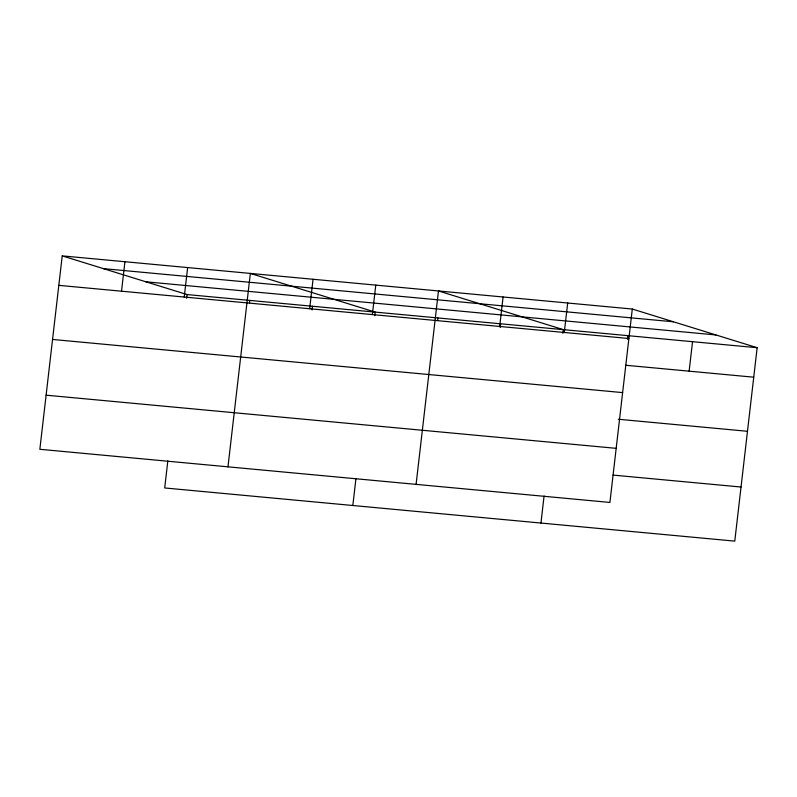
<?xml version="1.0" encoding="UTF-8"?>
<svg xmlns="http://www.w3.org/2000/svg" width="797" height="797" viewBox="0 0 797 797"><rect width="100%" height="100%" fill="white"/><g stroke="black" fill="none" stroke-linecap="round" stroke-linejoin="round"><path stroke-width="1.2" d="M62.226 255.877L39.85 449.289L609.914 502.439L632.3 309.037L62.226 255.877L187.086 294.561L757.15 347.711L734.774 541.123L164.7 487.963L167.828 460.915M121.523 291.194L124.94 261.725M184.237 297.042L187.644 267.573M186.657 298.247L187.086 294.561M227.972 466.823L250.348 273.421L375.208 312.105L374.779 315.781M249.501 302.86L249.79 300.409M309.644 308.738L313.062 279.269M312.065 309.943L312.494 306.257M372.358 314.586L375.766 285.117M352.822 505.507L355.96 478.459M416.094 484.367L438.47 290.955L563.33 329.639L562.901 333.325M437.623 320.404L437.912 317.953M499.669 326.461L503.086 296.982M500.197 327.477L500.616 323.791M540.944 523.051L544.082 496.003M564.276 332.479L567.693 303.009M627.508 339.353L627.936 335.667M689.136 371.163L692.543 341.694M103.431 268.639L673.495 321.799M145.881 281.799L715.945 334.949M58.819 285.346L628.883 338.506M625.745 365.255L753.743 377.19M52.562 339.452L622.626 392.602M618.263 419.242L747.476 431.287M46.106 395.182L616.181 448.342M613.032 475.092L741.031 487.027M632.3 309.037L757.15 347.711"/></g></svg>
